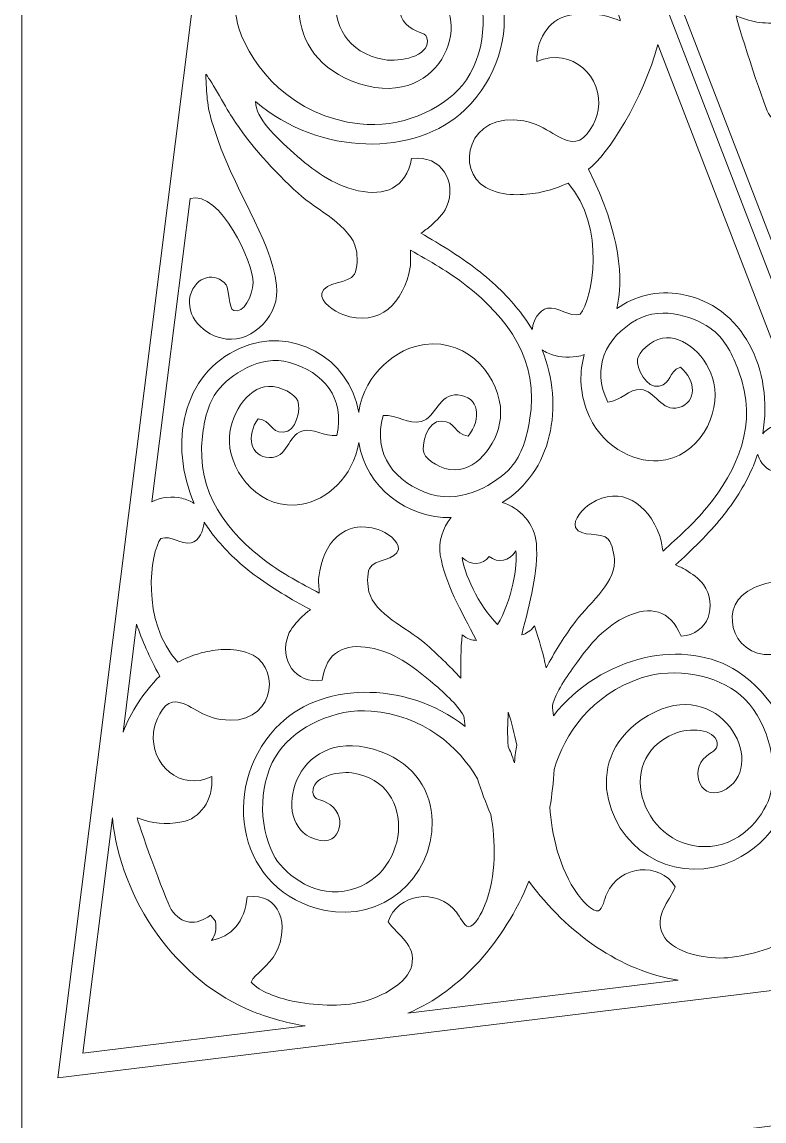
# Model space of a CAD drawing. Header units: millimetres. Extents: x -450 to 450, y -635 to 635.
# Drawn here: x -450 to -346.8, y -340.7 to -187.9 of the extents above; entities that cross this region are included whole.
import ezdxf

# ---------------------------------------------------------------- set-up
doc = ezdxf.new("R2010")
doc.units = ezdxf.units.MM
doc.header["$MEASUREMENT"] = 0
doc.layers.add('Camada 1', color=7, linetype='Continuous')

msp = doc.modelspace()

# ---------------------------------------------------------------- linework, layer by layer
at = {"layer": 'Camada 1', "color": 254, "lineweight": 20}
msp.add_lwpolyline([(-450, -635.1801), (450, -635.1801), (450, -35.1801), (-450, -35.1801), (-450, -635.1801)], close=True, dxfattribs=at)
at = {"layer": 'Camada 1', "color": 250, "lineweight": 20}
for points, knots in [([(-307.3716, -317.8333), (-307.3716, -317.8333), (-272.4942, -40.1801), (-272.4942, -40.1801), (-272.4942, -40.1801), (-272.4942, -40.1801), (-408.1374, -56.7701), (-408.1374, -56.7701), (-408.1374, -56.7701), (-408.1374, -56.7701), (-307.3716, -317.8333), (-307.3716, -317.8333)], [0, 0, 0, 0, 0.25, 0.25, 0.25, 0.25, 0.5, 0.5, 0.5, 0.5, 1, 1, 1, 1]), ([(-410.1226, -57.0129), (-410.1226, -57.0129), (-445, -334.6661), (-445, -334.6661), (-445, -334.6661), (-445, -334.6661), (-309.3568, -318.0761), (-309.3568, -318.0761), (-309.3568, -318.0761), (-309.3568, -318.0761), (-410.1226, -57.0129), (-410.1226, -57.0129)], [0, 0, 0, 0, 0.25, 0.25, 0.25, 0.25, 0.5, 0.5, 0.5, 0.5, 1, 1, 1, 1]), ([(-334.5925, -211.7324), (-333.979, -210.5383), (-331.7776, -209.5424), (-330.6197, -207.5935), (-330.6197, -207.5935), (-328.3438, -203.7606), (-329.4651, -198.7604), (-334.6062, -199.2438), (-334.6062, -199.2438), (-334.9895, -202.8812), (-337.4145, -205.0189), (-340.274, -205.4267), (-340.274, -205.4267), (-339.7049, -204.7092), (-339.4066, -203.7704), (-339.5495, -202.6389), (-339.5495, -202.6389), (-339.5495, -202.6389), (-340.2746, -201.7159), (-340.2746, -201.7159), (-340.2746, -201.7159), (-342.4614, -203.2341), (-344.7541, -202.9369), (-346.1744, -200.6617), (-346.1744, -200.6617), (-346.9989, -199.1546), (-350.7475, -187.3582), (-350.6917, -187.0818), (-350.6917, -187.0818), (-348.2324, -188.0556), (-346.627, -188.2594), (-343.9579, -187.9231), (-343.9579, -187.9231), (-341.2137, -187.5772), (-339.0111, -184.9629), (-339.0797, -181.4493), (-339.0797, -181.4493), (-344.0194, -183.5381), (-348.3667, -179.2276), (-347.6109, -174.6915), (-347.6109, -174.6915), (-347.3404, -173.0699), (-346.0116, -170.5024), (-344.5032, -170.3405), (-344.5032, -170.3405), (-342.3282, -170.1071), (-340.5709, -172.579), (-337.3006, -173.1656), (-337.3006, -173.1656), (-329.3876, -174.5857), (-327.7156, -166.2779), (-331.9837, -163.9381), (-331.9837, -163.9381), (-334.4972, -162.559), (-337.3062, -162.8728), (-339.2996, -163.1942), (-339.2996, -163.1942), (-340.6427, -163.4112), (-342.609, -164.1026), (-343.4223, -164.5383), (-343.4223, -164.5383), (-348.7586, -158.4153), (-346.8505, -148.2568), (-345.1119, -146.3152), (-345.1119, -146.3152), (-343.5611, -145.8609), (-342.0985, -147.3873), (-340.5717, -147.1292), (-340.5717, -147.1292), (-339.3344, -146.9199), (-338.6102, -145.3548), (-338.4759, -144.3348), (-338.4759, -144.3348), (-338.4759, -144.3348), (-338.4382, -144.1726), (-338.4382, -144.1726), (-338.4382, -144.1726), (-338.0384, -144.8578), (-337.5971, -145.5266), (-337.1145, -146.1731), (-337.1145, -146.1731), (-335.5232, -148.3059), (-333.6117, -150.2717), (-331.2342, -152.1536), (-331.2342, -152.1536), (-328.9431, -153.9669), (-325.6548, -156.0826), (-322.952, -157.5605), (-322.952, -157.5605), (-323.4175, -157.8859), (-323.9328, -158.2272), (-324.3322, -158.5962), (-324.3322, -158.5962), (-325.159, -159.3606), (-326.0526, -160.1321), (-326.5352, -161.2141), (-326.5352, -161.2141), (-328.0478, -164.6002), (-325.8673, -168.4946), (-321.6811, -167.9711), (-321.6811, -167.9711), (-320.8595, -163.7289), (-317.9217, -162.6979), (-314.2474, -163.4789), (-314.2474, -163.4789), (-310.675, -164.2387), (-307.9057, -166.3764), (-305.3179, -168.6798), (-305.3179, -168.6798), (-302.7195, -170.9924), (-299.9824, -173.5645), (-299.9602, -175.8613), (-299.9602, -175.8613), (-308.8619, -168.268), (-322.2513, -168.1267), (-329.0829, -174.7282), (-329.0829, -174.7282), (-338.1035, -183.4434), (-335.9446, -198.5288), (-322.8765, -201.6553), (-322.8765, -201.6553), (-314.3713, -203.6901), (-306.295, -197.6203), (-306.0285, -189.1943), (-306.0285, -189.1943), (-305.8929, -184.9043), (-308.1797, -180.807), (-313.2659, -178.7615), (-313.2659, -178.7615), (-325.7338, -173.7495), (-330.6102, -187.7721), (-324.6425, -190.8604), (-324.6425, -190.8604), (-320.2002, -193.1596), (-318.6798, -188.214), (-321.3178, -186.2612), (-321.3178, -186.2612), (-322.7667, -185.1889), (-323.7903, -185.6633), (-323.8736, -184.2801), (-323.8736, -184.2801), (-323.9978, -182.1984), (-320.1123, -181.2964), (-317.8489, -181.6982), (-317.8489, -181.6982), (-307.4573, -183.5399), (-309.8887, -197.8159), (-319.8271, -198.962), (-319.8271, -198.962), (-324.9142, -199.5494), (-329.0927, -195.7565), (-330.3057, -193.2306), (-330.3057, -193.2306), (-332.4553, -188.7531), (-332.0091, -182.1362), (-328.7287, -178.1241), (-328.7287, -178.1241), (-325.8664, -174.624), (-319.9525, -172.1251), (-314.4811, -172.7472), (-314.4811, -172.7472), (-305.1361, -173.8112), (-299.4059, -180.561), (-297.6713, -186.0507), (-297.6713, -186.0507), (-296.5984, -189.4456), (-296.1311, -196.5283), (-298.6726, -201.8993), (-298.6726, -201.8993), (-299.0227, -202.6387), (-300.3633, -204.9878), (-301.2735, -204.8705), (-301.2735, -204.8705), (-301.8902, -204.7917), (-302.5409, -203.2638), (-302.9997, -202.6415), (-302.9997, -202.6415), (-305.7502, -198.913), (-311.8562, -199.596), (-313.3829, -203.7024), (-313.3829, -203.7024), (-312.052, -205.6979), (-309.2827, -207.2137), (-310.1498, -210.2121), (-310.1498, -210.2121), (-310.8885, -212.7664), (-314.8171, -214.6026), (-317.8731, -215.2355), (-317.8731, -215.2355), (-321.1007, -215.9045), (-325.3802, -215.5155), (-328.4698, -214.7395), (-328.4698, -214.7395), (-330.6795, -214.1849), (-333.3842, -213.2067), (-334.5925, -211.7324)], [0, 0, 0, 0, 0.02, 0.02, 0.02, 0.02, 0.04, 0.04, 0.04, 0.04, 0.06, 0.06, 0.06, 0.06, 0.08, 0.08, 0.08, 0.08, 0.1, 0.1, 0.1, 0.1, 0.12, 0.12, 0.12, 0.12, 0.14, 0.14, 0.14, 0.14, 0.16, 0.16, 0.16, 0.16, 0.18, 0.18, 0.18, 0.18, 0.2, 0.2, 0.2, 0.2, 0.22, 0.22, 0.22, 0.22, 0.24, 0.24, 0.24, 0.24, 0.26, 0.26, 0.26, 0.26, 0.28, 0.28, 0.28, 0.28, 0.3, 0.3, 0.3, 0.3, 0.32, 0.32, 0.32, 0.32, 0.34, 0.34, 0.34, 0.34, 0.36, 0.36, 0.36, 0.36, 0.38, 0.38, 0.38, 0.38, 0.4, 0.4, 0.4, 0.4, 0.42, 0.42, 0.42, 0.42, 0.44, 0.44, 0.44, 0.44, 0.46, 0.46, 0.46, 0.46, 0.48, 0.48, 0.48, 0.48, 0.5, 0.5, 0.5, 0.5, 0.52, 0.52, 0.52, 0.52, 0.54, 0.54, 0.54, 0.54, 0.56, 0.56, 0.56, 0.56, 0.58, 0.58, 0.58, 0.58, 0.6, 0.6, 0.6, 0.6, 0.62, 0.62, 0.62, 0.62, 0.64, 0.64, 0.64, 0.64, 0.66, 0.66, 0.66, 0.66, 0.68, 0.68, 0.68, 0.68, 0.7, 0.7, 0.7, 0.7, 0.72, 0.72, 0.72, 0.72, 0.74, 0.74, 0.74, 0.74, 0.76, 0.76, 0.76, 0.76, 0.78, 0.78, 0.78, 0.78, 0.8, 0.8, 0.8, 0.8, 0.82, 0.82, 0.82, 0.82, 0.84, 0.84, 0.84, 0.84, 0.86, 0.86, 0.86, 0.86, 0.88, 0.88, 0.88, 0.88, 0.9, 0.9, 0.9, 0.9, 0.92, 0.92, 0.92, 0.92, 0.94, 0.94, 0.94, 0.94, 0.96, 0.96, 0.96, 0.96, 1, 1, 1, 1]), ([(-382.9017, -163.1138), (-383.5152, -164.3079), (-385.7166, -165.3038), (-386.8745, -167.2527), (-386.8745, -167.2527), (-389.1504, -171.0856), (-388.0291, -176.0858), (-382.888, -175.6024), (-382.888, -175.6024), (-382.5047, -171.965), (-380.0797, -169.8273), (-377.2202, -169.4195), (-377.2202, -169.4195), (-377.7893, -170.137), (-378.0876, -171.0758), (-377.9447, -172.2073), (-377.9447, -172.2073), (-377.9447, -172.2073), (-377.2196, -173.1303), (-377.2196, -173.1303), (-377.2196, -173.1303), (-375.0328, -171.6121), (-372.7401, -171.9093), (-371.3198, -174.1845), (-371.3198, -174.1845), (-370.4953, -175.6916), (-366.7467, -187.488), (-366.8025, -187.7644), (-366.8025, -187.7644), (-369.2618, -186.7906), (-370.8672, -186.5868), (-373.5363, -186.9231), (-373.5363, -186.9231), (-376.2805, -187.269), (-378.4831, -189.8833), (-378.4145, -193.3969), (-378.4145, -193.3969), (-373.4748, -191.3081), (-369.1275, -195.6186), (-369.8833, -200.1547), (-369.8833, -200.1547), (-370.1538, -201.7763), (-371.4826, -204.3438), (-372.991, -204.5057), (-372.991, -204.5057), (-375.166, -204.7391), (-376.9233, -202.2672), (-380.1936, -201.6806), (-380.1936, -201.6806), (-388.1066, -200.2605), (-389.7786, -208.5683), (-385.5105, -210.9081), (-385.5105, -210.9081), (-382.997, -212.2872), (-380.188, -211.9734), (-378.1946, -211.652), (-378.1946, -211.652), (-376.8515, -211.435), (-374.8852, -210.7436), (-374.0719, -210.3079), (-374.0719, -210.3079), (-368.7356, -216.4309), (-370.6437, -226.5894), (-372.3823, -228.531), (-372.3823, -228.531), (-373.9331, -228.9853), (-375.3957, -227.4589), (-376.9225, -227.717), (-376.9225, -227.717), (-378.1598, -227.9263), (-378.884, -229.4914), (-379.0183, -230.5114), (-379.0183, -230.5114), (-379.0183, -230.5114), (-379.056, -230.6736), (-379.056, -230.6736), (-379.056, -230.6736), (-379.4558, -229.9884), (-379.8971, -229.3196), (-380.3797, -228.6731), (-380.3797, -228.6731), (-381.971, -226.5403), (-383.8825, -224.5745), (-386.26, -222.6926), (-386.26, -222.6926), (-388.5511, -220.8793), (-391.8394, -218.7636), (-394.5422, -217.2857), (-394.5422, -217.2857), (-394.0767, -216.9603), (-393.5614, -216.619), (-393.162, -216.25), (-393.162, -216.25), (-392.3352, -215.4856), (-391.4416, -214.7141), (-390.959, -213.6321), (-390.959, -213.6321), (-389.4464, -210.246), (-391.6269, -206.3516), (-395.8131, -206.8751), (-395.8131, -206.8751), (-396.6347, -211.1173), (-399.5725, -212.1483), (-403.2468, -211.3673), (-403.2468, -211.3673), (-406.8192, -210.6075), (-409.5885, -208.4698), (-412.1763, -206.1664), (-412.1763, -206.1664), (-414.7747, -203.8538), (-417.5118, -201.2817), (-417.534, -198.9849), (-417.534, -198.9849), (-408.6323, -206.5782), (-395.2429, -206.7195), (-388.4113, -200.118), (-388.4113, -200.118), (-379.3907, -191.4028), (-381.5496, -176.3174), (-394.6177, -173.1909), (-394.6177, -173.1909), (-403.1229, -171.1561), (-411.1992, -177.2259), (-411.4657, -185.6519), (-411.4657, -185.6519), (-411.6013, -189.9419), (-409.3145, -194.0392), (-404.2283, -196.0847), (-404.2283, -196.0847), (-391.7604, -201.0967), (-386.884, -187.0741), (-392.8517, -183.9858), (-392.8517, -183.9858), (-397.294, -181.6866), (-398.8144, -186.6322), (-396.1764, -188.585), (-396.1764, -188.585), (-394.7275, -189.6573), (-393.7039, -189.1829), (-393.6206, -190.5661), (-393.6206, -190.5661), (-393.4964, -192.6478), (-397.3819, -193.5498), (-399.6453, -193.148), (-399.6453, -193.148), (-410.0369, -191.3063), (-407.6055, -177.0303), (-397.6671, -175.8842), (-397.6671, -175.8842), (-392.58, -175.2968), (-388.4015, -179.0897), (-387.1885, -181.6156), (-387.1885, -181.6156), (-385.0389, -186.0931), (-385.4851, -192.71), (-388.7655, -196.7221), (-388.7655, -196.7221), (-391.6278, -200.2222), (-397.5417, -202.7211), (-403.0131, -202.099), (-403.0131, -202.099), (-412.3581, -201.035), (-418.0883, -194.2852), (-419.8229, -188.7955), (-419.8229, -188.7955), (-420.8958, -185.4006), (-421.3631, -178.3179), (-418.8216, -172.9469), (-418.8216, -172.9469), (-418.4715, -172.2075), (-417.1309, -169.8584), (-416.2207, -169.9757), (-416.2207, -169.9757), (-415.604, -170.0545), (-414.9533, -171.5824), (-414.4945, -172.2047), (-414.4945, -172.2047), (-411.744, -175.9332), (-405.638, -175.2502), (-404.1113, -171.1438), (-404.1113, -171.1438), (-405.4422, -169.1483), (-408.2115, -167.6325), (-407.3444, -164.6341), (-407.3444, -164.6341), (-406.6057, -162.0798), (-402.6771, -160.2436), (-399.6211, -159.6107), (-399.6211, -159.6107), (-396.3935, -158.9417), (-392.114, -159.3307), (-389.0244, -160.1067), (-389.0244, -160.1067), (-386.8147, -160.6613), (-384.11, -161.6395), (-382.9017, -163.1138)], [0, 0, 0, 0, 0.02, 0.02, 0.02, 0.02, 0.04, 0.04, 0.04, 0.04, 0.06, 0.06, 0.06, 0.06, 0.08, 0.08, 0.08, 0.08, 0.1, 0.1, 0.1, 0.1, 0.12, 0.12, 0.12, 0.12, 0.14, 0.14, 0.14, 0.14, 0.16, 0.16, 0.16, 0.16, 0.18, 0.18, 0.18, 0.18, 0.2, 0.2, 0.2, 0.2, 0.22, 0.22, 0.22, 0.22, 0.24, 0.24, 0.24, 0.24, 0.26, 0.26, 0.26, 0.26, 0.28, 0.28, 0.28, 0.28, 0.3, 0.3, 0.3, 0.3, 0.32, 0.32, 0.32, 0.32, 0.34, 0.34, 0.34, 0.34, 0.36, 0.36, 0.36, 0.36, 0.38, 0.38, 0.38, 0.38, 0.4, 0.4, 0.4, 0.4, 0.42, 0.42, 0.42, 0.42, 0.44, 0.44, 0.44, 0.44, 0.46, 0.46, 0.46, 0.46, 0.48, 0.48, 0.48, 0.48, 0.5, 0.5, 0.5, 0.5, 0.52, 0.52, 0.52, 0.52, 0.54, 0.54, 0.54, 0.54, 0.56, 0.56, 0.56, 0.56, 0.58, 0.58, 0.58, 0.58, 0.6, 0.6, 0.6, 0.6, 0.62, 0.62, 0.62, 0.62, 0.64, 0.64, 0.64, 0.64, 0.66, 0.66, 0.66, 0.66, 0.68, 0.68, 0.68, 0.68, 0.7, 0.7, 0.7, 0.7, 0.72, 0.72, 0.72, 0.72, 0.74, 0.74, 0.74, 0.74, 0.76, 0.76, 0.76, 0.76, 0.78, 0.78, 0.78, 0.78, 0.8, 0.8, 0.8, 0.8, 0.82, 0.82, 0.82, 0.82, 0.84, 0.84, 0.84, 0.84, 0.86, 0.86, 0.86, 0.86, 0.88, 0.88, 0.88, 0.88, 0.9, 0.9, 0.9, 0.9, 0.92, 0.92, 0.92, 0.92, 0.94, 0.94, 0.94, 0.94, 0.96, 0.96, 0.96, 0.96, 1, 1, 1, 1]), ([(-371.2317, -208.3973), (-368.58, -206.4304), (-363.6146, -198.6459), (-361.5981, -191.0609), (-361.5981, -191.0609), (-361.5981, -191.0609), (-341.3451, -243.5324), (-341.3451, -243.5324), (-341.3451, -243.5324), (-342.7703, -243.1796), (-344.2914, -243.4435), (-345.5078, -244.0588), (-345.5078, -244.0588), (-346.0902, -244.3536), (-346.6034, -244.7292), (-347.002, -245.1563), (-347.002, -245.1563), (-345.4724, -236.3597), (-349.7143, -227.2509), (-358.369, -225.7579), (-358.369, -225.7579), (-361.6836, -225.186), (-364.8246, -226.0173), (-367.2797, -227.765), (-367.2797, -227.765), (-366.4039, -223.7955), (-366.6336, -217.4624), (-371.2317, -208.3973)], [0, 0, 0, 0, 0.125, 0.125, 0.125, 0.125, 0.25, 0.25, 0.25, 0.25, 0.375, 0.375, 0.375, 0.375, 0.5, 0.5, 0.5, 0.5, 0.625, 0.625, 0.625, 0.625, 0.75, 0.75, 0.75, 0.75, 1, 1, 1, 1]), ([(-388.1734, -224.5781), (-382.5512, -229.0164), (-377.9505, -234.9219), (-379.405, -243.2437), (-379.405, -243.2437), (-379.8217, -245.6304), (-380.453, -248.0595), (-382.0119, -249.8238), (-382.0119, -249.8238), (-383.9574, -252.0257), (-388.7134, -254.9378), (-393.0841, -253.5728), (-393.0841, -253.5728), (-398.1857, -251.981), (-401.2881, -248.0425), (-399.7698, -242.6056), (-399.7698, -242.6056), (-397.8336, -242.451), (-396.2395, -243.925), (-394.4727, -243.4549), (-394.4727, -243.4549), (-392.4086, -242.906), (-392.0616, -239.5293), (-389.3835, -239.7409), (-389.3835, -239.7409), (-386.4505, -239.972), (-386.0034, -243.0471), (-387.9518, -245.5071), (-387.9518, -245.5071), (-390.0072, -245.1263), (-389.62, -243.4625), (-391.6967, -243.3847), (-391.6967, -243.3847), (-393.5979, -243.313), (-394.5634, -246.6934), (-394.0842, -247.9128), (-394.0842, -247.9128), (-393.7231, -248.8316), (-391.6738, -250.1975), (-389.7625, -250.1768), (-389.7625, -250.1768), (-386.5176, -250.1415), (-383.4746, -246.0986), (-383.4397, -242.2529), (-383.4397, -242.2529), (-383.3985, -237.5843), (-387.7202, -231.9171), (-394.0207, -232.7359), (-394.0207, -232.7359), (-397.8355, -233.2307), (-402.2996, -236.6869), (-403.1572, -242.0751), (-403.1572, -242.0751), (-403.1572, -242.0751), (-403.1747, -242.1955), (-403.1747, -242.1955), (-403.1747, -242.1955), (-404.4471, -234.5495), (-412.5222, -230.1087), (-419.6819, -233.2569), (-419.6819, -233.2569), (-427.7216, -236.7917), (-429.6432, -246.6543), (-426.0387, -254.8229), (-426.0387, -254.8229), (-426.5285, -254.5045), (-427.117, -254.2637), (-427.7533, -254.118), (-427.7533, -254.118), (-429.0822, -253.8139), (-430.6221, -253.9244), (-431.9203, -254.6103), (-431.9203, -254.6103), (-431.9203, -254.6103), (-426.6264, -212.4665), (-426.6264, -212.4665), (-426.6264, -212.4665), (-422.3597, -211.2832), (-417.7948, -221.5496), (-417.868, -224.1733), (-417.868, -224.1733), (-417.9165, -225.9427), (-419.1953, -228.5466), (-420.542, -228.0292), (-420.542, -228.0292), (-421.3402, -227.7227), (-421.1436, -225.0673), (-421.6171, -224.4556), (-421.6171, -224.4556), (-423.037, -222.6246), (-425.8527, -223.1892), (-426.5943, -225.9413), (-426.5943, -225.9413), (-427.323, -228.646), (-424.8197, -231.6017), (-421.5583, -231.9915), (-421.5583, -231.9915), (-417.8157, -232.4381), (-414.0758, -228.481), (-414.5876, -224.5267), (-414.5876, -224.5267), (-415.4863, -217.6044), (-420.6241, -211.4032), (-423.4299, -202.3169), (-423.4299, -202.3169), (-424.3401, -199.3693), (-424.3001, -198.0537), (-424.4534, -195.1699), (-424.4534, -195.1699), (-424.0558, -195.4741), (-421.7379, -199.6846), (-420.7915, -201.1475), (-420.7915, -201.1475), (-418.2555, -205.068), (-414.981, -208.6414), (-411.6095, -211.7206), (-411.6095, -211.7206), (-408.9032, -214.1928), (-404.266, -216.1616), (-403.5134, -219.5749), (-403.5134, -219.5749), (-403.3359, -220.3798), (-403.3118, -222.1589), (-403.7718, -222.971), (-403.7718, -222.971), (-404.5548, -224.3529), (-407.9102, -223.9677), (-408.2826, -225.6241), (-408.2826, -225.6241), (-408.5494, -226.8125), (-406.5068, -228.189), (-405.368, -228.5964), (-405.368, -228.5964), (-400.2248, -230.4328), (-396.8691, -226.8761), (-396.02, -222.0161), (-396.02, -222.0161), (-395.9011, -221.3352), (-396.0157, -220.4612), (-395.9715, -219.6303), (-395.9715, -219.6303), (-393.2763, -221.2095), (-390.6797, -222.6), (-388.1734, -224.5781)], [0, 0, 0, 0, 0.02702703, 0.02702703, 0.02702703, 0.02702703, 0.05405405, 0.05405405, 0.05405405, 0.05405405, 0.08108108, 0.08108108, 0.08108108, 0.08108108, 0.10810811, 0.10810811, 0.10810811, 0.10810811, 0.13513514, 0.13513514, 0.13513514, 0.13513514, 0.16216216, 0.16216216, 0.16216216, 0.16216216, 0.18918919, 0.18918919, 0.18918919, 0.18918919, 0.21621622, 0.21621622, 0.21621622, 0.21621622, 0.24324324, 0.24324324, 0.24324324, 0.24324324, 0.27027027, 0.27027027, 0.27027027, 0.27027027, 0.2972973, 0.2972973, 0.2972973, 0.2972973, 0.32432432, 0.32432432, 0.32432432, 0.32432432, 0.35135135, 0.35135135, 0.35135135, 0.35135135, 0.37837838, 0.37837838, 0.37837838, 0.37837838, 0.40540541, 0.40540541, 0.40540541, 0.40540541, 0.43243243, 0.43243243, 0.43243243, 0.43243243, 0.45945946, 0.45945946, 0.45945946, 0.45945946, 0.48648649, 0.48648649, 0.48648649, 0.48648649, 0.51351351, 0.51351351, 0.51351351, 0.51351351, 0.54054054, 0.54054054, 0.54054054, 0.54054054, 0.56756757, 0.56756757, 0.56756757, 0.56756757, 0.59459459, 0.59459459, 0.59459459, 0.59459459, 0.62162162, 0.62162162, 0.62162162, 0.62162162, 0.64864865, 0.64864865, 0.64864865, 0.64864865, 0.67567568, 0.67567568, 0.67567568, 0.67567568, 0.7027027, 0.7027027, 0.7027027, 0.7027027, 0.72972973, 0.72972973, 0.72972973, 0.72972973, 0.75675676, 0.75675676, 0.75675676, 0.75675676, 0.78378378, 0.78378378, 0.78378378, 0.78378378, 0.81081081, 0.81081081, 0.81081081, 0.81081081, 0.83783784, 0.83783784, 0.83783784, 0.83783784, 0.86486486, 0.86486486, 0.86486486, 0.86486486, 0.89189189, 0.89189189, 0.89189189, 0.89189189, 0.91891892, 0.91891892, 0.91891892, 0.91891892, 0.94594595, 0.94594595, 0.94594595, 0.94594595, 1, 1, 1, 1]), ([(-364.5537, -229.3248), (-360.8831, -227.2373), (-356.0731, -229.0592), (-353.9182, -230.7453), (-353.9182, -230.7453), (-352.1913, -232.0963), (-351.174, -234.2395), (-350.3572, -236.3833), (-350.3572, -236.3833), (-347.5079, -243.8581), (-350.5428, -250.215), (-354.7669, -255.3973), (-354.7669, -255.3973), (-356.6501, -257.7071), (-358.7233, -259.4867), (-360.8501, -261.4604), (-360.8501, -261.4604), (-361.0438, -260.6953), (-361.1031, -259.8602), (-361.3362, -259.2487), (-361.3362, -259.2487), (-363, -254.8834), (-366.6723, -252.1997), (-370.9491, -254.8704), (-370.9491, -254.8704), (-371.8959, -255.4624), (-373.4743, -257.1256), (-373.0144, -258.1818), (-373.0144, -258.1818), (-372.3727, -259.6542), (-369.4318, -258.6685), (-368.4725, -259.8086), (-368.4725, -259.8086), (-367.909, -260.4785), (-367.6006, -262.1392), (-367.6107, -262.9215), (-367.6107, -262.9215), (-367.6532, -266.2396), (-371.4511, -268.9388), (-373.4223, -271.746), (-373.4223, -271.746), (-374.7305, -273.6086), (-375.9879, -275.5966), (-377.1116, -277.6712), (-377.1116, -277.6712), (-377.5365, -275.7291), (-378.0799, -273.7896), (-378.7442, -271.8657), (-378.7442, -271.8657), (-379.3004, -272.5799), (-379.8938, -272.9659), (-380.5036, -273.0954), (-380.5036, -273.0954), (-379.3543, -268.4907), (-378.1803, -264.4137), (-378.4713, -260.3819), (-378.4713, -260.3819), (-378.6672, -257.6817), (-380.8146, -255.3869), (-383.2204, -254.7054), (-383.2204, -254.7054), (-376.3146, -250.48), (-374.5264, -241.3452), (-377.6862, -233.4742), (-377.6862, -233.4742), (-377.1689, -233.8291), (-376.54, -234.1063), (-375.8543, -234.2853), (-375.8543, -234.2853), (-374.5907, -234.6148), (-373.1319, -234.6112), (-371.8106, -234.1457), (-371.8106, -234.1457), (-372.4917, -236.5069), (-372.4612, -239.1756), (-371.4644, -241.9103), (-371.4644, -241.9103), (-369.695, -246.7657), (-365.0462, -249.1487), (-361.5296, -248.8963), (-361.5296, -248.8963), (-355.7213, -248.481), (-352.8927, -242.3978), (-353.7957, -238.0597), (-353.7957, -238.0597), (-354.5403, -234.4864), (-358.0221, -231.2917), (-360.9418, -231.8653), (-360.9418, -231.8653), (-362.6616, -232.2031), (-364.248, -233.8578), (-364.4018, -234.7805), (-364.4018, -234.7805), (-364.6058, -236.0052), (-363.1121, -238.9713), (-361.4185, -238.5493), (-361.4185, -238.5493), (-359.5685, -238.0888), (-360.2247, -236.6123), (-358.4501, -235.8737), (-358.4501, -235.8737), (-356.2445, -237.7995), (-356.0756, -240.7456), (-358.6659, -241.5089), (-358.6659, -241.5089), (-361.0309, -242.2064), (-361.9688, -239.128), (-363.9237, -239.0028), (-363.9237, -239.0028), (-365.597, -238.8954), (-366.7548, -240.5654), (-368.5217, -240.7834), (-368.5217, -240.7834), (-370.8932, -236.006), (-368.8386, -231.7601), (-364.5537, -229.3248)], [0, 0, 0, 0, 0.03333333, 0.03333333, 0.03333333, 0.03333333, 0.06666667, 0.06666667, 0.06666667, 0.06666667, 0.1, 0.1, 0.1, 0.1, 0.13333333, 0.13333333, 0.13333333, 0.13333333, 0.16666667, 0.16666667, 0.16666667, 0.16666667, 0.2, 0.2, 0.2, 0.2, 0.23333333, 0.23333333, 0.23333333, 0.23333333, 0.26666667, 0.26666667, 0.26666667, 0.26666667, 0.3, 0.3, 0.3, 0.3, 0.33333333, 0.33333333, 0.33333333, 0.33333333, 0.36666667, 0.36666667, 0.36666667, 0.36666667, 0.4, 0.4, 0.4, 0.4, 0.43333333, 0.43333333, 0.43333333, 0.43333333, 0.46666667, 0.46666667, 0.46666667, 0.46666667, 0.5, 0.5, 0.5, 0.5, 0.53333333, 0.53333333, 0.53333333, 0.53333333, 0.56666667, 0.56666667, 0.56666667, 0.56666667, 0.6, 0.6, 0.6, 0.6, 0.63333333, 0.63333333, 0.63333333, 0.63333333, 0.66666667, 0.66666667, 0.66666667, 0.66666667, 0.7, 0.7, 0.7, 0.7, 0.73333333, 0.73333333, 0.73333333, 0.73333333, 0.76666667, 0.76666667, 0.76666667, 0.76666667, 0.8, 0.8, 0.8, 0.8, 0.83333333, 0.83333333, 0.83333333, 0.83333333, 0.86666667, 0.86666667, 0.86666667, 0.86666667, 0.9, 0.9, 0.9, 0.9, 0.93333333, 0.93333333, 0.93333333, 0.93333333, 1, 1, 1, 1]), ([(-412.8199, -235.228), (-408.0744, -236.5588), (-405.057, -240.1844), (-406.2072, -245.3926), (-406.2072, -245.3926), (-407.9746, -245.6069), (-409.5007, -244.2651), (-411.0988, -244.7726), (-411.0988, -244.7726), (-412.966, -245.3652), (-413.1343, -248.5789), (-415.5977, -248.472), (-415.5977, -248.472), (-418.2956, -248.3555), (-418.8417, -245.4555), (-417.1652, -243.0549), (-417.1652, -243.0549), (-415.2649, -243.3441), (-415.546, -244.9352), (-413.6395, -244.9362), (-413.6395, -244.9362), (-411.8941, -244.9376), (-411.1593, -241.699), (-411.6525, -240.5595), (-411.6525, -240.5595), (-412.024, -239.7011), (-413.9625, -238.4776), (-415.713, -238.5641), (-415.713, -238.5641), (-418.6849, -238.7111), (-421.2941, -242.6508), (-421.1556, -246.2983), (-421.1556, -246.2983), (-420.9865, -250.7261), (-416.7751, -255.9482), (-411.0379, -254.9515), (-411.0379, -254.9515), (-407.7008, -254.3726), (-403.9362, -251.181), (-403.1603, -246.375), (-403.1603, -246.375), (-402.1203, -252.6345), (-396.5106, -256.9109), (-390.3064, -256.8129), (-390.3064, -256.8129), (-391.4871, -258.2164), (-392.1522, -260.1351), (-391.8276, -262.0154), (-391.8276, -262.0154), (-391.1383, -265.9985), (-389.0162, -269.6725), (-386.7911, -273.8645), (-386.7911, -273.8645), (-387.4141, -273.8856), (-388.0831, -273.654), (-388.795, -273.0949), (-388.795, -273.0949), (-388.9762, -275.1235), (-389.0331, -277.137), (-388.9778, -279.1255), (-388.9778, -279.1255), (-390.569, -277.3819), (-392.2695, -275.7546), (-393.9889, -274.2614), (-393.9889, -274.2614), (-396.5785, -272.0121), (-400.915, -270.3077), (-401.7559, -267.0977), (-401.7559, -267.0977), (-401.9542, -266.3408), (-402.0552, -264.6548), (-401.6697, -263.8688), (-401.6697, -263.8688), (-401.0135, -262.5311), (-397.9217, -262.779), (-397.6538, -261.1954), (-397.6538, -261.1954), (-397.462, -260.0594), (-399.3948, -258.8257), (-400.4563, -258.4793), (-400.4563, -258.4793), (-405.2507, -256.918), (-408.168, -260.4077), (-408.7306, -265.0453), (-408.7306, -265.0453), (-408.8095, -265.695), (-408.6658, -266.5197), (-408.6694, -267.309), (-408.6694, -267.309), (-411.2092, -265.9061), (-413.6502, -264.6785), (-416.0345, -262.8907), (-416.0345, -262.8907), (-421.3831, -258.8792), (-425.8606, -253.4411), (-424.8968, -245.4999), (-424.8968, -245.4999), (-424.6207, -243.2225), (-424.1499, -240.8973), (-422.7995, -239.1699), (-422.7995, -239.1699), (-421.1145, -237.0142), (-416.8854, -234.0867), (-412.8199, -235.228)], [0, 0, 0, 0, 0.03703704, 0.03703704, 0.03703704, 0.03703704, 0.07407407, 0.07407407, 0.07407407, 0.07407407, 0.11111111, 0.11111111, 0.11111111, 0.11111111, 0.14814815, 0.14814815, 0.14814815, 0.14814815, 0.18518519, 0.18518519, 0.18518519, 0.18518519, 0.22222222, 0.22222222, 0.22222222, 0.22222222, 0.25925926, 0.25925926, 0.25925926, 0.25925926, 0.2962963, 0.2962963, 0.2962963, 0.2962963, 0.33333333, 0.33333333, 0.33333333, 0.33333333, 0.37037037, 0.37037037, 0.37037037, 0.37037037, 0.40740741, 0.40740741, 0.40740741, 0.40740741, 0.44444444, 0.44444444, 0.44444444, 0.44444444, 0.48148148, 0.48148148, 0.48148148, 0.48148148, 0.51851852, 0.51851852, 0.51851852, 0.51851852, 0.55555556, 0.55555556, 0.55555556, 0.55555556, 0.59259259, 0.59259259, 0.59259259, 0.59259259, 0.62962963, 0.62962963, 0.62962963, 0.62962963, 0.66666667, 0.66666667, 0.66666667, 0.66666667, 0.7037037, 0.7037037, 0.7037037, 0.7037037, 0.74074074, 0.74074074, 0.74074074, 0.74074074, 0.77777778, 0.77777778, 0.77777778, 0.77777778, 0.81481481, 0.81481481, 0.81481481, 0.81481481, 0.85185185, 0.85185185, 0.85185185, 0.85185185, 0.88888889, 0.88888889, 0.88888889, 0.88888889, 0.92592593, 0.92592593, 0.92592593, 0.92592593, 1, 1, 1, 1]), ([(-348.5296, -250.1288), (-348.2163, -249.4367), (-347.9441, -248.7318), (-347.7123, -248.0192), (-347.7123, -248.0192), (-347.7123, -248.0192), (-347.6483, -248.1631), (-347.6483, -248.1631), (-347.6483, -248.1631), (-347.3387, -249.0875), (-346.3982, -250.4091), (-345.2485, -250.3727), (-345.2485, -250.3727), (-343.83, -250.3276), (-342.8, -248.6333), (-341.3234, -248.7665), (-341.3234, -248.7665), (-339.4026, -250.2488), (-335.8052, -259.3484), (-339.4602, -266.0455), (-339.4602, -266.0455), (-340.2711, -265.7919), (-342.1647, -265.5158), (-343.4107, -265.5648), (-343.4107, -265.5648), (-345.26, -265.6383), (-347.84, -265.871), (-349.8407, -267.6245), (-349.8407, -267.6245), (-353.2384, -270.6004), (-350.1964, -278.0212), (-343.3558, -275.2205), (-343.3558, -275.2205), (-340.5286, -274.0632), (-339.4094, -271.4338), (-337.4135, -271.2446), (-337.4135, -271.2446), (-336.0293, -271.1133), (-334.3601, -273.255), (-333.8166, -274.7139), (-333.8166, -274.7139), (-332.2966, -278.7952), (-335.3999, -283.6201), (-340.2222, -282.5989), (-340.2222, -282.5989), (-339.6319, -285.8825), (-337.1695, -287.9044), (-334.6417, -287.7135), (-334.6417, -287.7135), (-332.1832, -287.5277), (-330.7796, -287.038), (-328.7524, -285.672), (-328.7524, -285.672), (-328.6511, -285.9187), (-329.8284, -297.6003), (-330.289, -299.1572), (-330.289, -299.1572), (-331.1421, -301.5406), (-333.1453, -302.2457), (-335.3901, -301.2412), (-335.3901, -301.2412), (-335.3901, -301.2412), (-335.8699, -302.236), (-335.8699, -302.236), (-335.8699, -302.236), (-335.7883, -303.3159), (-335.3464, -304.134), (-334.7024, -304.6955), (-334.7024, -304.6955), (-337.3451, -304.8504), (-339.9187, -303.3137), (-340.9376, -299.9994), (-340.9376, -299.9994), (-345.6428, -300.5102), (-345.7219, -305.3743), (-342.9677, -308.5169), (-342.9677, -308.5169), (-341.5668, -310.1147), (-339.4057, -310.6303), (-338.6335, -311.6272), (-338.6335, -311.6272), (-339.4446, -313.2253), (-341.6915, -314.6415), (-343.5724, -315.5707), (-343.5724, -315.5707), (-346.2022, -316.8705), (-349.972, -318.0324), (-352.9937, -318.0128), (-352.9937, -318.0128), (-355.8547, -317.9948), (-359.7222, -317.02), (-360.8593, -314.7802), (-360.8593, -314.7802), (-362.1939, -312.1512), (-359.9888, -310.2226), (-359.1641, -308.1162), (-359.1641, -308.1162), (-361.2965, -304.5792), (-366.905, -305.0845), (-368.6826, -309.0694), (-368.6826, -309.0694), (-368.9791, -309.7344), (-369.2799, -311.2783), (-369.8189, -311.4667), (-369.8189, -311.4667), (-370.6143, -311.7462), (-372.2535, -309.8099), (-372.705, -309.1871), (-372.705, -309.1871), (-375.3153, -305.5839), (-376.4139, -300.6139), (-376.5849, -297.0417), (-376.5849, -297.0417), (-376.3012, -295.3263), (-376.1031, -293.5771), (-375.9978, -291.8028), (-375.9978, -291.8028), (-374.6021, -286.8849), (-370.7601, -281.381), (-363.9201, -279.0958), (-363.9201, -279.0958), (-359.1234, -277.4942), (-353.3505, -278.7149), (-350.1316, -281.4382), (-350.1316, -281.4382), (-346.4424, -284.5599), (-344.8146, -290.6359), (-345.9138, -295.2056), (-345.9138, -295.2056), (-346.5343, -297.7836), (-349.5821, -302.0953), (-354.2581, -302.4993), (-354.2581, -302.4993), (-363.3931, -303.2898), (-368.2238, -290.4551), (-359.2362, -286.7987), (-359.2362, -286.7987), (-357.2787, -286.0016), (-353.6231, -286.1151), (-353.3485, -288.076), (-353.3485, -288.076), (-353.1667, -289.3792), (-354.1736, -289.1288), (-355.2755, -290.3979), (-355.2755, -290.3979), (-357.2816, -292.7087), (-354.9993, -297.0282), (-351.4377, -294.0578), (-351.4377, -294.0578), (-346.6529, -290.0677), (-353.6318, -277.9258), (-363.8954, -284.9215), (-363.8954, -284.9215), (-368.0822, -287.7762), (-369.3753, -292.0175), (-368.4577, -295.9857), (-368.4577, -295.9857), (-366.6556, -303.7792), (-358.279, -307.9201), (-351.0208, -304.4364), (-351.0208, -304.4364), (-339.8687, -299.0837), (-340.7286, -284.6377), (-350.4435, -278.2108), (-350.4435, -278.2108), (-357.699, -273.4102), (-369.4628, -275.9052), (-376.101, -284.3485), (-376.101, -284.3485), (-376.143, -283.8591), (-376.1925, -283.3692), (-376.2486, -282.8785), (-376.2486, -282.8785), (-375.7483, -281.0562), (-374.3039, -278.9666), (-372.9008, -277.0221), (-372.9008, -277.0221), (-371.0049, -274.3943), (-368.9152, -271.8869), (-365.8489, -270.5119), (-365.8489, -270.5119), (-362.6952, -269.0981), (-359.8665, -269.509), (-358.342, -273.3041), (-358.342, -273.3041), (-354.4866, -273.0092), (-353.2515, -268.9765), (-355.2375, -266.1071), (-355.2375, -266.1071), (-355.8714, -265.1902), (-356.8168, -264.639), (-357.7008, -264.082), (-357.7008, -264.082), (-358.1278, -263.8131), (-358.6538, -263.5917), (-359.1321, -263.3759), (-359.1321, -263.3759), (-356.9797, -261.495), (-354.4201, -258.911), (-352.6995, -256.7948), (-352.6995, -256.7948), (-350.914, -254.5987), (-349.5627, -252.4115), (-348.5296, -250.1288)], [0, 0, 0, 0, 0.01923077, 0.01923077, 0.01923077, 0.01923077, 0.03846154, 0.03846154, 0.03846154, 0.03846154, 0.05769231, 0.05769231, 0.05769231, 0.05769231, 0.07692308, 0.07692308, 0.07692308, 0.07692308, 0.09615385, 0.09615385, 0.09615385, 0.09615385, 0.11538462, 0.11538462, 0.11538462, 0.11538462, 0.13461538, 0.13461538, 0.13461538, 0.13461538, 0.15384615, 0.15384615, 0.15384615, 0.15384615, 0.17307692, 0.17307692, 0.17307692, 0.17307692, 0.19230769, 0.19230769, 0.19230769, 0.19230769, 0.21153846, 0.21153846, 0.21153846, 0.21153846, 0.23076923, 0.23076923, 0.23076923, 0.23076923, 0.25, 0.25, 0.25, 0.25, 0.26923077, 0.26923077, 0.26923077, 0.26923077, 0.28846154, 0.28846154, 0.28846154, 0.28846154, 0.30769231, 0.30769231, 0.30769231, 0.30769231, 0.32692308, 0.32692308, 0.32692308, 0.32692308, 0.34615385, 0.34615385, 0.34615385, 0.34615385, 0.36538462, 0.36538462, 0.36538462, 0.36538462, 0.38461538, 0.38461538, 0.38461538, 0.38461538, 0.40384615, 0.40384615, 0.40384615, 0.40384615, 0.42307692, 0.42307692, 0.42307692, 0.42307692, 0.44230769, 0.44230769, 0.44230769, 0.44230769, 0.46153846, 0.46153846, 0.46153846, 0.46153846, 0.48076923, 0.48076923, 0.48076923, 0.48076923, 0.5, 0.5, 0.5, 0.5, 0.51923077, 0.51923077, 0.51923077, 0.51923077, 0.53846154, 0.53846154, 0.53846154, 0.53846154, 0.55769231, 0.55769231, 0.55769231, 0.55769231, 0.57692308, 0.57692308, 0.57692308, 0.57692308, 0.59615385, 0.59615385, 0.59615385, 0.59615385, 0.61538462, 0.61538462, 0.61538462, 0.61538462, 0.63461538, 0.63461538, 0.63461538, 0.63461538, 0.65384615, 0.65384615, 0.65384615, 0.65384615, 0.67307692, 0.67307692, 0.67307692, 0.67307692, 0.69230769, 0.69230769, 0.69230769, 0.69230769, 0.71153846, 0.71153846, 0.71153846, 0.71153846, 0.73076923, 0.73076923, 0.73076923, 0.73076923, 0.75, 0.75, 0.75, 0.75, 0.76923077, 0.76923077, 0.76923077, 0.76923077, 0.78846154, 0.78846154, 0.78846154, 0.78846154, 0.80769231, 0.80769231, 0.80769231, 0.80769231, 0.82692308, 0.82692308, 0.82692308, 0.82692308, 0.84615385, 0.84615385, 0.84615385, 0.84615385, 0.86538462, 0.86538462, 0.86538462, 0.86538462, 0.88461538, 0.88461538, 0.88461538, 0.88461538, 0.90384615, 0.90384615, 0.90384615, 0.90384615, 0.92307692, 0.92307692, 0.92307692, 0.92307692, 0.94230769, 0.94230769, 0.94230769, 0.94230769, 0.96153846, 0.96153846, 0.96153846, 0.96153846, 1, 1, 1, 1]), ([(-423.3578, -259.2807), (-421.8049, -261.2472), (-419.9663, -263.0442), (-417.7041, -264.7453), (-417.7041, -264.7453), (-415.5243, -266.3844), (-412.4174, -268.2754), (-409.8751, -269.5821), (-409.8751, -269.5821), (-410.2873, -269.9068), (-410.7444, -270.2485), (-411.094, -270.6123), (-411.094, -270.6123), (-411.8177, -271.3659), (-412.6024, -272.1288), (-412.9967, -273.1714), (-412.9967, -273.1714), (-414.2325, -276.4349), (-412.062, -280.051), (-408.2491, -279.4081), (-408.2491, -279.4081), (-407.6842, -275.3574), (-405.0379, -274.2769), (-401.6364, -274.889), (-401.6364, -274.889), (-398.3292, -275.4844), (-395.6967, -277.4143), (-393.2234, -279.5077), (-393.2234, -279.5077), (-391.3948, -281.0551), (-389.4914, -282.7333), (-388.5657, -284.3796), (-388.5657, -284.3796), (-388.502, -284.8699), (-388.4327, -285.3584), (-388.3554, -285.844), (-388.3554, -285.844), (-396.8326, -279.2523), (-408.8484, -279.667), (-414.7322, -286.0738), (-414.7322, -286.0738), (-422.6119, -294.6525), (-419.9648, -308.88), (-407.8514, -311.3871), (-407.8514, -311.3871), (-399.9676, -313.0189), (-392.8359, -306.9812), (-392.9652, -298.9831), (-392.9652, -298.9831), (-393.031, -294.9108), (-395.3081, -291.1061), (-400.0595, -289.3446), (-400.0595, -289.3446), (-411.7066, -285.0287), (-415.5535, -298.4946), (-409.9481, -301.2139), (-409.9481, -301.2139), (-405.7756, -303.2385), (-404.6016, -298.4963), (-407.1055, -296.737), (-407.1055, -296.737), (-408.4808, -295.7709), (-409.3977, -296.2566), (-409.5353, -294.948), (-409.5353, -294.948), (-409.7414, -292.9787), (-406.221, -291.9875), (-404.129, -292.2894), (-404.129, -292.2894), (-394.5251, -293.6719), (-396.1202, -307.2926), (-405.1764, -308.7269), (-405.1764, -308.7269), (-409.8119, -309.4618), (-413.809, -306.0117), (-415.0326, -303.6593), (-415.0326, -303.6593), (-417.2008, -299.4892), (-417.0852, -293.1999), (-414.2571, -289.2812), (-414.2571, -289.2812), (-411.7894, -285.8623), (-406.4809, -283.2863), (-401.4397, -283.6846), (-401.4397, -283.6846), (-394.2543, -284.2536), (-389.2008, -288.6649), (-386.6595, -293.099), (-386.6595, -293.099), (-386.1286, -294.8007), (-385.5128, -296.4555), (-384.8217, -298.0562), (-384.8217, -298.0562), (-384.1278, -301.564), (-383.9975, -306.6484), (-385.6614, -310.7718), (-385.6614, -310.7718), (-385.9495, -311.485), (-387.0738, -313.7593), (-387.9131, -313.6798), (-387.9131, -313.6798), (-388.4816, -313.6268), (-389.1456, -312.2009), (-389.5936, -311.6269), (-389.5936, -311.6269), (-392.2793, -308.1879), (-397.8442, -309.0492), (-399.0612, -312.9959), (-399.0612, -312.9959), (-397.7532, -314.8415), (-395.1483, -316.1817), (-395.81, -319.0549), (-395.81, -319.0549), (-396.3737, -321.5027), (-399.8923, -323.3809), (-402.6646, -324.0879), (-402.6646, -324.0879), (-405.5925, -324.8352), (-409.5313, -324.616), (-412.3968, -323.9884), (-412.3968, -323.9884), (-414.4462, -323.5399), (-416.9682, -322.707), (-418.1406, -321.3514), (-418.1406, -321.3514), (-417.6314, -320.1978), (-415.6583, -319.1765), (-414.6837, -317.2882), (-414.6837, -317.2882), (-412.7681, -313.5745), (-414.0171, -308.8728), (-418.7067, -309.511), (-418.7067, -309.511), (-418.8968, -312.9732), (-421.0242, -315.0849), (-423.6264, -315.5715), (-423.6264, -315.5715), (-423.1366, -314.8713), (-422.905, -313.9708), (-423.086, -312.9031), (-423.086, -312.9031), (-423.086, -312.9031), (-423.7914, -312.0532), (-423.7914, -312.0532), (-423.7914, -312.0532), (-425.728, -313.5691), (-427.8421, -313.3676), (-429.2444, -311.2601), (-429.2444, -311.2601), (-430.0667, -309.86), (-434.0247, -298.8066), (-433.9858, -298.5427), (-433.9858, -298.5427), (-431.6891, -299.3799), (-430.2089, -299.5169), (-427.7781, -299.1046), (-427.7781, -299.1046), (-425.2788, -298.6807), (-423.3762, -296.125), (-423.5947, -292.7959), (-423.5947, -292.7959), (-428.0287, -294.9492), (-432.2034, -291.0144), (-431.7119, -286.6871), (-431.7119, -286.6871), (-431.536, -285.1403), (-430.4321, -282.6594), (-429.0571, -282.4531), (-429.0571, -282.4531), (-427.0744, -282.1557), (-425.3545, -284.4379), (-422.3317, -284.8797), (-422.3317, -284.8797), (-415.0178, -285.9493), (-413.8539, -278.014), (-417.8686, -275.9447), (-417.8686, -275.9447), (-420.233, -274.7251), (-422.793, -275.121), (-424.6055, -275.4954), (-424.6055, -275.4954), (-425.8267, -275.7482), (-427.5978, -276.4725), (-428.3238, -276.914), (-428.3238, -276.914), (-433.4851, -271.2953), (-432.1868, -261.5969), (-430.6798, -259.6953), (-430.6798, -259.6953), (-429.2788, -259.2102), (-427.8709, -260.6063), (-426.4833, -260.3082), (-426.4833, -260.3082), (-425.3588, -260.0665), (-424.7645, -258.5572), (-424.6868, -257.5854), (-424.6868, -257.5854), (-424.6868, -257.5854), (-424.6593, -257.4303), (-424.6593, -257.4303), (-424.6593, -257.4303), (-424.2626, -258.066), (-423.8286, -258.6846), (-423.3578, -259.2807)], [0, 0, 0, 0, 0.01923077, 0.01923077, 0.01923077, 0.01923077, 0.03846154, 0.03846154, 0.03846154, 0.03846154, 0.05769231, 0.05769231, 0.05769231, 0.05769231, 0.07692308, 0.07692308, 0.07692308, 0.07692308, 0.09615385, 0.09615385, 0.09615385, 0.09615385, 0.11538462, 0.11538462, 0.11538462, 0.11538462, 0.13461538, 0.13461538, 0.13461538, 0.13461538, 0.15384615, 0.15384615, 0.15384615, 0.15384615, 0.17307692, 0.17307692, 0.17307692, 0.17307692, 0.19230769, 0.19230769, 0.19230769, 0.19230769, 0.21153846, 0.21153846, 0.21153846, 0.21153846, 0.23076923, 0.23076923, 0.23076923, 0.23076923, 0.25, 0.25, 0.25, 0.25, 0.26923077, 0.26923077, 0.26923077, 0.26923077, 0.28846154, 0.28846154, 0.28846154, 0.28846154, 0.30769231, 0.30769231, 0.30769231, 0.30769231, 0.32692308, 0.32692308, 0.32692308, 0.32692308, 0.34615385, 0.34615385, 0.34615385, 0.34615385, 0.36538462, 0.36538462, 0.36538462, 0.36538462, 0.38461538, 0.38461538, 0.38461538, 0.38461538, 0.40384615, 0.40384615, 0.40384615, 0.40384615, 0.42307692, 0.42307692, 0.42307692, 0.42307692, 0.44230769, 0.44230769, 0.44230769, 0.44230769, 0.46153846, 0.46153846, 0.46153846, 0.46153846, 0.48076923, 0.48076923, 0.48076923, 0.48076923, 0.5, 0.5, 0.5, 0.5, 0.51923077, 0.51923077, 0.51923077, 0.51923077, 0.53846154, 0.53846154, 0.53846154, 0.53846154, 0.55769231, 0.55769231, 0.55769231, 0.55769231, 0.57692308, 0.57692308, 0.57692308, 0.57692308, 0.59615385, 0.59615385, 0.59615385, 0.59615385, 0.61538462, 0.61538462, 0.61538462, 0.61538462, 0.63461538, 0.63461538, 0.63461538, 0.63461538, 0.65384615, 0.65384615, 0.65384615, 0.65384615, 0.67307692, 0.67307692, 0.67307692, 0.67307692, 0.69230769, 0.69230769, 0.69230769, 0.69230769, 0.71153846, 0.71153846, 0.71153846, 0.71153846, 0.73076923, 0.73076923, 0.73076923, 0.73076923, 0.75, 0.75, 0.75, 0.75, 0.76923077, 0.76923077, 0.76923077, 0.76923077, 0.78846154, 0.78846154, 0.78846154, 0.78846154, 0.80769231, 0.80769231, 0.80769231, 0.80769231, 0.82692308, 0.82692308, 0.82692308, 0.82692308, 0.84615385, 0.84615385, 0.84615385, 0.84615385, 0.86538462, 0.86538462, 0.86538462, 0.86538462, 0.88461538, 0.88461538, 0.88461538, 0.88461538, 0.90384615, 0.90384615, 0.90384615, 0.90384615, 0.92307692, 0.92307692, 0.92307692, 0.92307692, 0.94230769, 0.94230769, 0.94230769, 0.94230769, 0.96153846, 0.96153846, 0.96153846, 0.96153846, 1, 1, 1, 1]), ([(-388.8009, -262.3381), (-387.617, -263.5447), (-385.9172, -263.4349), (-385.027, -262.1998), (-385.027, -262.1998), (-383.8653, -263.184), (-382.1892, -262.8809), (-381.331, -261.4245), (-381.331, -261.4245), (-381.0036, -263.2176), (-381.9432, -268.5963), (-383.8696, -271.6624), (-383.8696, -271.6624), (-386.4784, -269.1505), (-388.6864, -264.1572), (-388.8009, -262.3381)], [0, 0, 0, 0, 0.2, 0.2, 0.2, 0.2, 0.4, 0.4, 0.4, 0.4, 0.6, 0.6, 0.6, 0.6, 1, 1, 1, 1]), ([(-434.0559, -271.6111), (-433.327, -273.7818), (-432.2871, -276.1835), (-430.8416, -278.8249), (-430.8416, -278.8249), (-433.1706, -281.1563), (-434.8449, -283.8065), (-435.9431, -286.6353), (-435.9431, -286.6353), (-435.9431, -286.6353), (-434.0559, -271.6111), (-434.0559, -271.6111)], [0, 0, 0, 0, 0.25, 0.25, 0.25, 0.25, 0.5, 0.5, 0.5, 0.5, 1, 1, 1, 1]), ([(-382.3793, -283.8473), (-381.9173, -285.2944), (-381.5174, -286.823), (-381.2048, -288.4484), (-381.2048, -288.4484), (-381.2731, -288.7843), (-381.3359, -289.1207), (-381.3921, -289.4575), (-381.3921, -289.4575), (-381.4667, -289.9049), (-381.4542, -290.4043), (-381.5172, -290.8962), (-381.5172, -290.8962), (-381.697, -290.434), (-381.8052, -289.9463), (-381.9854, -289.5301), (-381.9854, -289.5301), (-382.1211, -289.2168), (-382.2631, -288.9054), (-382.4104, -288.5959), (-382.4104, -288.5959), (-382.4989, -286.9428), (-382.4788, -285.3632), (-382.3793, -283.8473)], [0, 0, 0, 0, 0.14285714, 0.14285714, 0.14285714, 0.14285714, 0.28571429, 0.28571429, 0.28571429, 0.28571429, 0.42857143, 0.42857143, 0.42857143, 0.42857143, 0.57142857, 0.57142857, 0.57142857, 0.57142857, 0.71428571, 0.71428571, 0.71428571, 0.71428571, 1, 1, 1, 1]), ([(-437.4346, -298.5096), (-436.2959, -309.9068), (-428.496, -321.2638), (-417.8001, -325.4822), (-417.8001, -325.4822), (-415.3418, -326.4518), (-412.9483, -327.0905), (-410.6293, -327.44), (-410.6293, -327.44), (-410.6293, -327.44), (-441.5437, -331.221), (-441.5437, -331.221), (-441.5437, -331.221), (-441.5437, -331.221), (-437.4346, -298.5096), (-437.4346, -298.5096)], [0, 0, 0, 0, 0.2, 0.2, 0.2, 0.2, 0.4, 0.4, 0.4, 0.4, 0.6, 0.6, 0.6, 0.6, 1, 1, 1, 1]), ([(-396.349, -325.6934), (-388.8741, -322.4832), (-383.0011, -315.7836), (-379.5049, -307.35), (-379.5049, -307.35), (-374.0789, -314.6918), (-366.7648, -319.7797), (-358.7363, -321.0932), (-358.7363, -321.0932), (-358.7363, -321.0932), (-396.349, -325.6934), (-396.349, -325.6934)], [0, 0, 0, 0, 0.25, 0.25, 0.25, 0.25, 0.5, 0.5, 0.5, 0.5, 1, 1, 1, 1]), ([(-307.3715, -610.0318), (-307.3715, -610.0318), (-408.1361, -348.9682), (-408.1361, -348.9682), (-408.1361, -348.9682), (-408.1361, -348.9682), (-272.4928, -332.3787), (-272.4928, -332.3787), (-272.4928, -332.3787), (-272.4928, -332.3787), (-307.3715, -610.0318), (-307.3715, -610.0318)], [0, 0, 0, 0, 0.25, 0.25, 0.25, 0.25, 0.5, 0.5, 0.5, 0.5, 1, 1, 1, 1])]:
    msp.add_open_spline(points, degree=3, knots=knots, dxfattribs=at)

doc.saveas('drawing.dxf')
